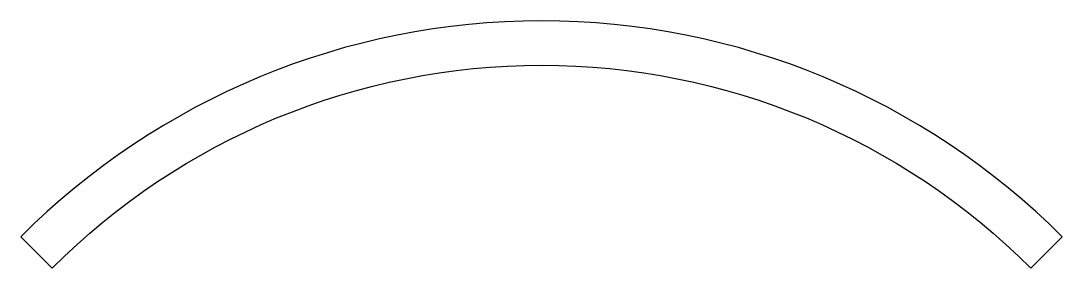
# Model space of a CAD drawing. Header units: millimetres. Extents: x 2957 to 4015, y -495 to -244.
import ezdxf

# ---------------------------------------------------------------- set-up
doc = ezdxf.new("R2010")
doc.units = ezdxf.units.MM

msp = doc.modelspace()

# ---------------------------------------------------------------- linework, layer by layer
msp.add_lwpolyline([(2957.5, -463.2), (2989.3, -495.1, -0.414214), (3983.5, -495.1), (4015.3, -463.2, 0.414214)], format="xyb", close=True)

doc.saveas('drawing.dxf')
